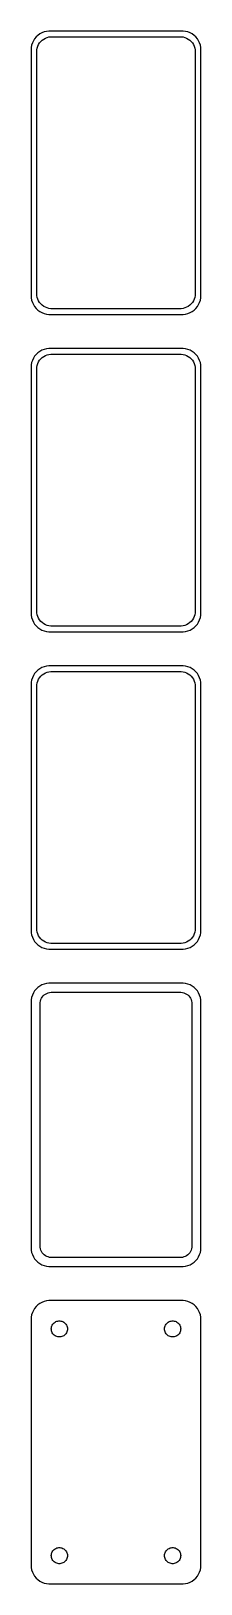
# Model space of a CAD drawing. Header units: metres. Extents: x -22 to 22, y 383 to 793.
import ezdxf

# ---------------------------------------------------------------- set-up
doc = ezdxf.new("R2010")
doc.units = ezdxf.units.M

msp = doc.modelspace()

# ---------------------------------------------------------------- linework, layer by layer
for p, q in [((-19.0451, 793.255), (-19.6289, 793.024)), ((-18.4369, 793.411), (-19.0451, 793.255)), ((-17.8139, 793.49), (-18.4369, 793.411)), ((17.8139, 793.49), (-17.8139, 793.49)), ((18.4369, 793.411), (17.8139, 793.49)), ((19.0451, 793.255), (18.4369, 793.411)), ((19.6289, 793.024), (19.0451, 793.255)), ((-22.4606, 789.127), (-22.5, 788.5)), ((-22.3429, 789.743), (-22.4606, 789.127)), ((-22.1489, 790.341), (-22.3429, 789.743)), ((-21.8815, 790.909), (-22.1489, 790.341)), ((-21.5451, 791.439), (-21.8815, 790.909)), ((-21.1448, 791.923), (-21.5451, 791.439)), ((-20.6871, 792.353), (-21.1448, 791.923)), ((-20.8743, 788.995), (-20.7191, 789.472)), ((-20.7191, 789.472), (-20.5052, 789.927)), ((-20.1791, 792.722), (-20.6871, 792.353)), ((-20.5052, 789.927), (-20.2361, 790.351)), ((-20.2361, 790.351), (-19.9159, 790.738)), ((-19.6289, 793.024), (-20.1791, 792.722)), ((-19.9159, 790.738), (-19.5497, 791.082)), ((-19.5497, 791.082), (-19.1433, 791.377)), ((-19.1433, 791.377), (-18.7031, 791.619)), ((-18.7031, 791.619), (-18.2361, 791.804)), ((-18.2361, 791.804), (-17.7495, 791.929)), ((-17.7495, 791.929), (-17.2512, 791.992)), ((-17.2512, 791.992), (17.2512, 791.992)), ((17.2512, 791.992), (17.7495, 791.929)), ((17.7495, 791.929), (18.2361, 791.804)), ((18.2361, 791.804), (18.7031, 791.619)), ((18.7031, 791.619), (19.1433, 791.377)), ((19.1433, 791.377), (19.5497, 791.082)), ((19.5497, 791.082), (19.9159, 790.738)), ((20.1791, 792.722), (19.6289, 793.024)), ((19.9159, 790.738), (20.2361, 790.351)), ((20.6871, 792.353), (20.1791, 792.722)), ((20.2361, 790.351), (20.5052, 789.927)), ((20.5052, 789.927), (20.7191, 789.472)), ((21.1448, 791.923), (20.6871, 792.353)), ((20.7191, 789.472), (20.8743, 788.995)), ((21.5451, 791.439), (21.1448, 791.923)), ((21.8815, 790.909), (21.5451, 791.439)), ((22.1489, 790.341), (21.8815, 790.909)), ((22.3429, 789.743), (22.1489, 790.341)), ((22.4606, 789.127), (22.3429, 789.743)), ((22.5, 788.5), (22.4606, 789.127)), ((-22.5, 788.5), (-22.5, 723.5)), ((-21, 788), (-20.9684, 788.501)), ((-21, 724), (-21, 788)), ((-20.9684, 788.501), (-20.8743, 788.995)), ((20.8743, 788.995), (20.9684, 788.501)), ((20.9684, 788.501), (21, 788)), ((21, 788), (21, 724)), ((22.5, 723.5), (22.5, 788.5)), ((-22.5, 723.5), (-22.4606, 722.873)), ((-20.9684, 723.499), (-21, 724)), ((-20.8743, 723.005), (-20.9684, 723.499)), ((20.9684, 723.499), (20.8743, 723.005)), ((21, 724), (20.9684, 723.499)), ((22.4606, 722.873), (22.5, 723.5)), ((-22.4606, 722.873), (-22.3429, 722.257)), ((-22.3429, 722.257), (-22.1489, 721.659)), ((-22.1489, 721.659), (-21.8815, 721.091)), ((-21.8815, 721.091), (-21.5451, 720.561)), ((-21.5451, 720.561), (-21.1448, 720.077)), ((-21.1448, 720.077), (-20.6871, 719.647)), ((-20.7191, 722.528), (-20.8743, 723.005)), ((-20.5052, 722.073), (-20.7191, 722.528)), ((-20.6871, 719.647), (-20.1791, 719.278)), ((-20.2361, 721.649), (-20.5052, 722.073)), ((-19.9159, 721.262), (-20.2361, 721.649)), ((-20.1791, 719.278), (-19.6289, 718.976)), ((-19.5497, 720.918), (-19.9159, 721.262)), ((-19.1433, 720.623), (-19.5497, 720.918)), ((-18.7031, 720.381), (-19.1433, 720.623)), ((-18.2361, 720.196), (-18.7031, 720.381)), ((-17.7495, 720.071), (-18.2361, 720.196)), ((-17.2512, 720.008), (-17.7495, 720.071)), ((17.2512, 720.008), (-17.2512, 720.008)), ((17.7495, 720.071), (17.2512, 720.008)), ((18.2361, 720.196), (17.7495, 720.071)), ((18.7031, 720.381), (18.2361, 720.196)), ((19.1433, 720.623), (18.7031, 720.381)), ((19.5497, 720.918), (19.1433, 720.623)), ((19.9159, 721.262), (19.5497, 720.918)), ((19.6289, 718.976), (20.1791, 719.278)), ((20.2361, 721.649), (19.9159, 721.262)), ((20.1791, 719.278), (20.6871, 719.647)), ((20.5052, 722.073), (20.2361, 721.649)), ((20.7191, 722.528), (20.5052, 722.073)), ((20.6871, 719.647), (21.1448, 720.077)), ((20.8743, 723.005), (20.7191, 722.528)), ((21.1448, 720.077), (21.5451, 720.561)), ((21.5451, 720.561), (21.8815, 721.091)), ((21.8815, 721.091), (22.1489, 721.659)), ((22.1489, 721.659), (22.3429, 722.257)), ((22.3429, 722.257), (22.4606, 722.873)), ((-19.6289, 718.976), (-19.0451, 718.745)), ((-19.0451, 718.745), (-18.4369, 718.589)), ((-18.4369, 718.589), (-17.8139, 718.51)), ((-17.8139, 718.51), (17.8139, 718.51)), ((17.8139, 718.51), (18.4369, 718.589)), ((18.4369, 718.589), (19.0451, 718.745)), ((19.0451, 718.745), (19.6289, 718.976)), ((-21.8815, 706.909), (-22.1489, 706.341)), ((-21.5451, 707.439), (-21.8815, 706.909)), ((-21.1448, 707.923), (-21.5451, 707.439)), ((-20.6871, 708.353), (-21.1448, 707.923)), ((-20.1791, 708.722), (-20.6871, 708.353)), ((-19.6289, 709.024), (-20.1791, 708.722)), ((-19.9159, 706.738), (-19.5497, 707.082)), ((-19.0451, 709.255), (-19.6289, 709.024)), ((-19.5497, 707.082), (-19.1433, 707.377)), ((-19.1433, 707.377), (-18.7031, 707.619)), ((-18.4369, 709.411), (-19.0451, 709.255)), ((-18.7031, 707.619), (-18.2361, 707.804)), ((-17.8139, 709.49), (-18.4369, 709.411)), ((-18.2361, 707.804), (-17.7495, 707.929)), ((17.8139, 709.49), (-17.8139, 709.49)), ((-17.7495, 707.929), (-17.2512, 707.992)), ((-17.2512, 707.992), (17.2512, 707.992)), ((17.2512, 707.992), (17.7495, 707.929)), ((17.7495, 707.929), (18.2361, 707.804)), ((18.4369, 709.411), (17.8139, 709.49)), ((18.2361, 707.804), (18.7031, 707.619)), ((19.0451, 709.255), (18.4369, 709.411)), ((18.7031, 707.619), (19.1433, 707.377)), ((19.6289, 709.024), (19.0451, 709.255)), ((19.1433, 707.377), (19.5497, 707.082)), ((19.5497, 707.082), (19.9159, 706.738)), ((20.1791, 708.722), (19.6289, 709.024)), ((20.6871, 708.353), (20.1791, 708.722)), ((21.1448, 707.923), (20.6871, 708.353)), ((21.5451, 707.439), (21.1448, 707.923)), ((21.8815, 706.909), (21.5451, 707.439)), ((22.1489, 706.341), (21.8815, 706.909)), ((-22.4606, 705.127), (-22.5, 704.5)), ((-22.5, 704.5), (-22.5, 639.5)), ((-22.3429, 705.743), (-22.4606, 705.127)), ((-22.1489, 706.341), (-22.3429, 705.743)), ((-21, 704), (-20.9684, 704.501)), ((-21, 640), (-21, 704)), ((-20.9684, 704.501), (-20.8743, 704.995)), ((-20.8743, 704.995), (-20.7191, 705.472)), ((-20.7191, 705.472), (-20.5052, 705.927)), ((-20.5052, 705.927), (-20.2361, 706.351)), ((-20.2361, 706.351), (-19.9159, 706.738)), ((19.9159, 706.738), (20.2361, 706.351)), ((20.2361, 706.351), (20.5052, 705.927)), ((20.5052, 705.927), (20.7191, 705.472)), ((20.7191, 705.472), (20.8743, 704.995)), ((20.8743, 704.995), (20.9684, 704.501)), ((20.9684, 704.501), (21, 704)), ((21, 704), (21, 640)), ((22.3429, 705.743), (22.1489, 706.341)), ((22.4606, 705.127), (22.3429, 705.743)), ((22.5, 704.5), (22.4606, 705.127)), ((22.5, 639.5), (22.5, 704.5)), ((-22.5, 639.5), (-22.4606, 638.873)), ((-22.4606, 638.873), (-22.3429, 638.257)), ((-22.3429, 638.257), (-22.1489, 637.659)), ((-22.1489, 637.659), (-21.8815, 637.091)), ((-21.8815, 637.091), (-21.5451, 636.561)), ((-20.9684, 639.499), (-21, 640)), ((-20.8743, 639.005), (-20.9684, 639.499)), ((-20.7191, 638.528), (-20.8743, 639.005)), ((-20.5052, 638.073), (-20.7191, 638.528)), ((-20.2361, 637.649), (-20.5052, 638.073)), ((-19.9159, 637.262), (-20.2361, 637.649)), ((-19.5497, 636.918), (-19.9159, 637.262)), ((19.9159, 637.262), (19.5497, 636.918)), ((20.2361, 637.649), (19.9159, 637.262)), ((20.5052, 638.073), (20.2361, 637.649)), ((20.7191, 638.528), (20.5052, 638.073)), ((20.8743, 639.005), (20.7191, 638.528)), ((20.9684, 639.499), (20.8743, 639.005)), ((21, 640), (20.9684, 639.499)), ((21.5451, 636.561), (21.8815, 637.091)), ((21.8815, 637.091), (22.1489, 637.659)), ((22.1489, 637.659), (22.3429, 638.257)), ((22.3429, 638.257), (22.4606, 638.873)), ((22.4606, 638.873), (22.5, 639.5)), ((-21.5451, 636.561), (-21.1448, 636.077)), ((-21.1448, 636.077), (-20.6871, 635.647)), ((-20.6871, 635.647), (-20.1791, 635.278)), ((-20.1791, 635.278), (-19.6289, 634.976)), ((-19.6289, 634.976), (-19.0451, 634.745)), ((-19.1433, 636.623), (-19.5497, 636.918)), ((-18.7031, 636.381), (-19.1433, 636.623)), ((-19.0451, 634.745), (-18.4369, 634.589)), ((-18.2361, 636.196), (-18.7031, 636.381)), ((-18.4369, 634.589), (-17.8139, 634.51)), ((-17.7495, 636.071), (-18.2361, 636.196)), ((-17.8139, 634.51), (17.8139, 634.51)), ((-17.2512, 636.008), (-17.7495, 636.071)), ((17.2512, 636.008), (-17.2512, 636.008)), ((17.7495, 636.071), (17.2512, 636.008)), ((18.2361, 636.196), (17.7495, 636.071)), ((17.8139, 634.51), (18.4369, 634.589)), ((18.7031, 636.381), (18.2361, 636.196)), ((18.4369, 634.589), (19.0451, 634.745)), ((19.1433, 636.623), (18.7031, 636.381)), ((19.0451, 634.745), (19.6289, 634.976)), ((19.5497, 636.918), (19.1433, 636.623)), ((19.6289, 634.976), (20.1791, 635.278)), ((20.1791, 635.278), (20.6871, 635.647)), ((20.6871, 635.647), (21.1448, 636.077)), ((21.1448, 636.077), (21.5451, 636.561)), ((-20.1791, 624.722), (-20.6871, 624.353)), ((-19.6289, 625.024), (-20.1791, 624.722)), ((-19.0451, 625.255), (-19.6289, 625.024)), ((-18.4369, 625.411), (-19.0451, 625.255)), ((-17.8139, 625.49), (-18.4369, 625.411)), ((17.8139, 625.49), (-17.8139, 625.49)), ((18.4369, 625.411), (17.8139, 625.49)), ((19.0451, 625.255), (18.4369, 625.411)), ((19.6289, 625.024), (19.0451, 625.255)), ((20.1791, 624.722), (19.6289, 625.024)), ((20.6871, 624.353), (20.1791, 624.722)), ((-22.4606, 621.127), (-22.5, 620.5)), ((-22.3429, 621.743), (-22.4606, 621.127)), ((-22.1489, 622.341), (-22.3429, 621.743)), ((-21.8815, 622.909), (-22.1489, 622.341)), ((-21.5451, 623.439), (-21.8815, 622.909)), ((-21.1448, 623.923), (-21.5451, 623.439)), ((-20.6871, 624.353), (-21.1448, 623.923)), ((-20.9684, 620.501), (-20.8743, 620.995)), ((-20.8743, 620.995), (-20.7191, 621.472)), ((-20.7191, 621.472), (-20.5052, 621.927)), ((-20.5052, 621.927), (-20.2361, 622.351)), ((-20.2361, 622.351), (-19.9159, 622.738)), ((-19.9159, 622.738), (-19.5497, 623.082)), ((-19.5497, 623.082), (-19.1433, 623.377)), ((-19.1433, 623.377), (-18.7031, 623.619)), ((-18.7031, 623.619), (-18.2361, 623.804)), ((-18.2361, 623.804), (-17.7495, 623.929)), ((-17.7495, 623.929), (-17.2512, 623.992)), ((-17.2512, 623.992), (17.2512, 623.992)), ((17.2512, 623.992), (17.7495, 623.929)), ((17.7495, 623.929), (18.2361, 623.804)), ((18.2361, 623.804), (18.7031, 623.619)), ((18.7031, 623.619), (19.1433, 623.377)), ((19.1433, 623.377), (19.5497, 623.082)), ((19.5497, 623.082), (19.9159, 622.738)), ((19.9159, 622.738), (20.2361, 622.351)), ((20.2361, 622.351), (20.5052, 621.927)), ((20.5052, 621.927), (20.7191, 621.472)), ((21.1448, 623.923), (20.6871, 624.353)), ((20.7191, 621.472), (20.8743, 620.995)), ((20.8743, 620.995), (20.9684, 620.501)), ((21.5451, 623.439), (21.1448, 623.923)), ((21.8815, 622.909), (21.5451, 623.439)), ((22.1489, 622.341), (21.8815, 622.909)), ((22.3429, 621.743), (22.1489, 622.341)), ((22.4606, 621.127), (22.3429, 621.743)), ((22.5, 620.5), (22.4606, 621.127)), ((-22.5, 620.5), (-22.5, 555.5)), ((-21, 620), (-20.9684, 620.501)), ((-21, 556), (-21, 620)), ((20.9684, 620.501), (21, 620)), ((21, 620), (21, 556)), ((22.5, 555.5), (22.5, 620.5)), ((-22.5, 555.5), (-22.4606, 554.873)), ((-22.4606, 554.873), (-22.3429, 554.257)), ((-20.9684, 555.499), (-21, 556)), ((-20.8743, 555.005), (-20.9684, 555.499)), ((-20.7191, 554.528), (-20.8743, 555.005)), ((20.8743, 555.005), (20.7191, 554.528)), ((20.9684, 555.499), (20.8743, 555.005)), ((21, 556), (20.9684, 555.499)), ((22.3429, 554.257), (22.4606, 554.873)), ((22.4606, 554.873), (22.5, 555.5)), ((-22.3429, 554.257), (-22.1489, 553.659)), ((-22.1489, 553.659), (-21.8815, 553.091)), ((-21.8815, 553.091), (-21.5451, 552.561)), ((-21.5451, 552.561), (-21.1448, 552.077)), ((-21.1448, 552.077), (-20.6871, 551.647)), ((-20.5052, 554.073), (-20.7191, 554.528)), ((-20.6871, 551.647), (-20.1791, 551.278)), ((-20.2361, 553.649), (-20.5052, 554.073)), ((-19.9159, 553.262), (-20.2361, 553.649)), ((-20.1791, 551.278), (-19.6289, 550.976)), ((-19.5497, 552.918), (-19.9159, 553.262)), ((-19.6289, 550.976), (-19.0451, 550.745)), ((-19.1433, 552.623), (-19.5497, 552.918)), ((-18.7031, 552.381), (-19.1433, 552.623)), ((-19.0451, 550.745), (-18.4369, 550.589)), ((-18.2361, 552.196), (-18.7031, 552.381)), ((-17.7495, 552.071), (-18.2361, 552.196)), ((-17.2512, 552.008), (-17.7495, 552.071)), ((17.2512, 552.008), (-17.2512, 552.008)), ((17.7495, 552.071), (17.2512, 552.008)), ((18.2361, 552.196), (17.7495, 552.071)), ((18.7031, 552.381), (18.2361, 552.196)), ((18.4369, 550.589), (19.0451, 550.745)), ((19.1433, 552.623), (18.7031, 552.381)), ((19.0451, 550.745), (19.6289, 550.976)), ((19.5497, 552.918), (19.1433, 552.623)), ((19.9159, 553.262), (19.5497, 552.918)), ((19.6289, 550.976), (20.1791, 551.278)), ((20.2361, 553.649), (19.9159, 553.262)), ((20.1791, 551.278), (20.6871, 551.647)), ((20.5052, 554.073), (20.2361, 553.649)), ((20.7191, 554.528), (20.5052, 554.073)), ((20.6871, 551.647), (21.1448, 552.077)), ((21.1448, 552.077), (21.5451, 552.561)), ((21.5451, 552.561), (21.8815, 553.091)), ((21.8815, 553.091), (22.1489, 553.659)), ((22.1489, 553.659), (22.3429, 554.257)), ((-18.4369, 550.589), (-17.8139, 550.51)), ((-17.8139, 550.51), (17.8139, 550.51)), ((17.8139, 550.51), (18.4369, 550.589)), ((-21.8815, 538.909), (-22.1489, 538.341)), ((-21.5451, 539.439), (-21.8815, 538.909)), ((-21.1448, 539.923), (-21.5451, 539.439)), ((-20.6871, 540.353), (-21.1448, 539.923)), ((-20.1791, 540.722), (-20.6871, 540.353)), ((-19.6289, 541.024), (-20.1791, 540.722)), ((-19.0451, 541.255), (-19.6289, 541.024)), ((-19.2692, 538.131), (-18.9842, 538.399)), ((-18.4369, 541.411), (-19.0451, 541.255)), ((-18.9842, 538.399), (-18.668, 538.628)), ((-18.668, 538.628), (-18.3254, 538.817)), ((-17.8139, 541.49), (-18.4369, 541.411)), ((-18.3254, 538.817), (-17.9619, 538.961)), ((-17.9619, 538.961), (-17.5833, 539.058)), ((17.8139, 541.49), (-17.8139, 541.49)), ((-17.5833, 539.058), (-17.1954, 539.107)), ((-17.1954, 539.107), (17.1954, 539.107)), ((17.1954, 539.107), (17.5833, 539.058)), ((17.5833, 539.058), (17.9619, 538.961)), ((18.4369, 541.411), (17.8139, 541.49)), ((17.9619, 538.961), (18.3254, 538.817)), ((18.3254, 538.817), (18.668, 538.628)), ((19.0451, 541.255), (18.4369, 541.411)), ((18.668, 538.628), (18.9842, 538.399)), ((18.9842, 538.399), (19.2692, 538.131)), ((19.6289, 541.024), (19.0451, 541.255)), ((20.1791, 540.722), (19.6289, 541.024)), ((20.6871, 540.353), (20.1791, 540.722)), ((21.1448, 539.923), (20.6871, 540.353)), ((21.5451, 539.439), (21.1448, 539.923)), ((21.8815, 538.909), (21.5451, 539.439)), ((22.1489, 538.341), (21.8815, 538.909)), ((-22.4606, 537.127), (-22.5, 536.5)), ((-22.5, 536.5), (-22.5, 471.5)), ((-22.3429, 537.743), (-22.4606, 537.127)), ((-22.1489, 538.341), (-22.3429, 537.743)), ((-20.1129, 536), (-20.0884, 536.39)), ((-20.1129, 472), (-20.1129, 536)), ((-20.0884, 536.39), (-20.0151, 536.774)), ((-20.0151, 536.774), (-19.8943, 537.146)), ((-19.8943, 537.146), (-19.7279, 537.5)), ((-19.7279, 537.5), (-19.5184, 537.83)), ((-19.5184, 537.83), (-19.2692, 538.131)), ((19.2692, 538.131), (19.5184, 537.83)), ((19.5184, 537.83), (19.7279, 537.5)), ((19.7279, 537.5), (19.8943, 537.146)), ((19.8943, 537.146), (20.0151, 536.774)), ((20.0151, 536.774), (20.0884, 536.39)), ((20.0884, 536.39), (20.1129, 536)), ((20.1129, 536), (20.1129, 472)), ((22.3429, 537.743), (22.1489, 538.341)), ((22.4606, 537.127), (22.3429, 537.743)), ((22.5, 536.5), (22.4606, 537.127)), ((22.5, 471.5), (22.5, 536.5)), ((-22.5, 471.5), (-22.4606, 470.873)), ((-22.4606, 470.873), (-22.3429, 470.257)), ((-22.3429, 470.257), (-22.1489, 469.659)), ((-22.1489, 469.659), (-21.8815, 469.091)), ((-21.8815, 469.091), (-21.5451, 468.561)), ((-21.5451, 468.561), (-21.1448, 468.077)), ((-20.0884, 471.61), (-20.1129, 472)), ((-20.0151, 471.226), (-20.0884, 471.61)), ((-19.8943, 470.854), (-20.0151, 471.226)), ((-19.7279, 470.5), (-19.8943, 470.854)), ((-19.5184, 470.17), (-19.7279, 470.5)), ((-19.2692, 469.869), (-19.5184, 470.17)), ((-18.9842, 469.601), (-19.2692, 469.869)), ((-18.668, 469.372), (-18.9842, 469.601)), ((-18.3254, 469.183), (-18.668, 469.372)), ((-17.9619, 469.039), (-18.3254, 469.183)), ((-17.5833, 468.942), (-17.9619, 469.039)), ((-17.1954, 468.893), (-17.5833, 468.942)), ((17.1954, 468.893), (-17.1954, 468.893)), ((17.5833, 468.942), (17.1954, 468.893)), ((17.9619, 469.039), (17.5833, 468.942)), ((18.3254, 469.183), (17.9619, 469.039)), ((18.668, 469.372), (18.3254, 469.183)), ((18.9842, 469.601), (18.668, 469.372)), ((19.2692, 469.869), (18.9842, 469.601)), ((19.5184, 470.17), (19.2692, 469.869)), ((19.7279, 470.5), (19.5184, 470.17)), ((19.8943, 470.854), (19.7279, 470.5)), ((20.0151, 471.226), (19.8943, 470.854)), ((20.0884, 471.61), (20.0151, 471.226)), ((20.1129, 472), (20.0884, 471.61)), ((21.1448, 468.077), (21.5451, 468.561)), ((21.5451, 468.561), (21.8815, 469.091)), ((21.8815, 469.091), (22.1489, 469.659)), ((22.1489, 469.659), (22.3429, 470.257)), ((22.3429, 470.257), (22.4606, 470.873)), ((22.4606, 470.873), (22.5, 471.5)), ((-21.1448, 468.077), (-20.6871, 467.647)), ((-20.6871, 467.647), (-20.1791, 467.278)), ((-20.1791, 467.278), (-19.6289, 466.976)), ((-19.6289, 466.976), (-19.0451, 466.745)), ((-19.0451, 466.745), (-18.4369, 466.589)), ((-18.4369, 466.589), (-17.8139, 466.51)), ((-17.8139, 466.51), (17.8139, 466.51)), ((17.8139, 466.51), (18.4369, 466.589)), ((18.4369, 466.589), (19.0451, 466.745)), ((19.0451, 466.745), (19.6289, 466.976)), ((19.6289, 466.976), (20.1791, 467.278)), ((20.1791, 467.278), (20.6871, 467.647)), ((20.6871, 467.647), (21.1448, 468.077)), ((-20.6871, 456.353), (-21.1448, 455.923)), ((-20.1791, 456.722), (-20.6871, 456.353)), ((-19.6289, 457.024), (-20.1791, 456.722)), ((-19.0451, 457.255), (-19.6289, 457.024)), ((-18.4369, 457.411), (-19.0451, 457.255)), ((-17.8139, 457.49), (-18.4369, 457.411)), ((17.8139, 457.49), (-17.8139, 457.49)), ((18.4369, 457.411), (17.8139, 457.49)), ((19.0451, 457.255), (18.4369, 457.411)), ((19.6289, 457.024), (19.0451, 457.255)), ((20.1791, 456.722), (19.6289, 457.024)), ((20.6871, 456.353), (20.1791, 456.722)), ((21.1448, 455.923), (20.6871, 456.353)), ((-22.4606, 453.127), (-22.5, 452.5)), ((-22.5, 452.5), (-22.5, 387.5)), ((-22.3429, 453.743), (-22.4606, 453.127)), ((-22.1489, 454.341), (-22.3429, 453.743)), ((-21.8815, 454.909), (-22.1489, 454.341)), ((-21.5451, 455.439), (-21.8815, 454.909)), ((-21.1448, 455.923), (-21.5451, 455.439)), ((-15.6598, 452.031), (-15.4001, 452.097)), ((-15.4001, 452.097), (-15.1341, 452.131)), ((-15.1341, 452.131), (-14.8659, 452.131)), ((-14.8659, 452.131), (-14.5999, 452.097)), ((-14.5999, 452.097), (-14.3401, 452.031)), ((14.3401, 452.031), (14.5999, 452.097)), ((14.5999, 452.097), (14.8659, 452.131)), ((14.8659, 452.131), (15.1341, 452.131)), ((15.1341, 452.131), (15.4001, 452.097)), ((15.4001, 452.097), (15.6598, 452.031)), ((21.5451, 455.439), (21.1448, 455.923)), ((21.8815, 454.909), (21.5451, 455.439)), ((22.1489, 454.341), (21.8815, 454.909)), ((22.3429, 453.743), (22.1489, 454.341)), ((22.4606, 453.127), (22.3429, 453.743)), ((22.5, 452.5), (22.4606, 453.127)), ((22.5, 387.5), (22.5, 452.5)), ((-17.1353, 450), (-17.1185, 450.268)), ((-17.1185, 449.732), (-17.1353, 450)), ((-17.1185, 450.268), (-17.0682, 450.531)), ((-17.0682, 449.469), (-17.1185, 449.732)), ((-17.0682, 450.531), (-16.9853, 450.786)), ((-16.9853, 449.214), (-17.0682, 449.469)), ((-16.9853, 450.786), (-16.8712, 451.029)), ((-16.8712, 448.971), (-16.9853, 449.214)), ((-16.8712, 451.029), (-16.7275, 451.255)), ((-16.7275, 448.745), (-16.8712, 448.971)), ((-16.7275, 451.255), (-16.5565, 451.462)), ((-16.5565, 448.538), (-16.7275, 448.745)), ((-16.5565, 451.462), (-16.3611, 451.645)), ((-16.3611, 448.355), (-16.5565, 448.538)), ((-16.3611, 451.645), (-16.1441, 451.803)), ((-16.1441, 448.197), (-16.3611, 448.355)), ((-16.1441, 451.803), (-15.9091, 451.932)), ((-15.9091, 448.068), (-16.1441, 448.197)), ((-15.9091, 451.932), (-15.6598, 452.031)), ((-15.6598, 447.969), (-15.9091, 448.068)), ((-15.4001, 447.903), (-15.6598, 447.969)), ((-14.3401, 447.969), (-14.5999, 447.903)), ((-14.3401, 452.031), (-14.0908, 451.932)), ((-14.0908, 448.068), (-14.3401, 447.969)), ((-14.0908, 451.932), (-13.8559, 451.803)), ((-13.8559, 448.197), (-14.0908, 448.068)), ((-13.8559, 451.803), (-13.6389, 451.645)), ((-13.6389, 448.355), (-13.8559, 448.197)), ((-13.6389, 451.645), (-13.4434, 451.462)), ((-13.4434, 448.538), (-13.6389, 448.355)), ((-13.4434, 451.462), (-13.2725, 451.255)), ((-13.2725, 448.745), (-13.4434, 448.538)), ((-13.2725, 451.255), (-13.1288, 451.029)), ((-13.1288, 448.971), (-13.2725, 448.745)), ((-13.1288, 451.029), (-13.0146, 450.786)), ((-13.0146, 449.214), (-13.1288, 448.971)), ((-13.0146, 450.786), (-12.9318, 450.531)), ((-12.9318, 449.469), (-13.0146, 449.214)), ((-12.9318, 450.531), (-12.8815, 450.268)), ((-12.8815, 449.732), (-12.9318, 449.469)), ((-12.8815, 450.268), (-12.8647, 450)), ((-12.8647, 450), (-12.8815, 449.732)), ((12.8647, 450), (12.8815, 450.268)), ((12.8815, 449.732), (12.8647, 450)), ((12.8815, 450.268), (12.9318, 450.531)), ((12.9318, 449.469), (12.8815, 449.732)), ((12.9318, 450.531), (13.0146, 450.786)), ((13.0146, 449.214), (12.9318, 449.469)), ((13.0146, 450.786), (13.1288, 451.029)), ((13.1288, 448.971), (13.0146, 449.214)), ((13.1288, 451.029), (13.2725, 451.255)), ((13.2725, 448.745), (13.1288, 448.971)), ((13.2725, 451.255), (13.4434, 451.462)), ((13.4434, 448.538), (13.2725, 448.745)), ((13.4434, 451.462), (13.6389, 451.645)), ((13.6389, 448.355), (13.4434, 448.538)), ((13.6389, 451.645), (13.8559, 451.803)), ((13.8559, 448.197), (13.6389, 448.355)), ((13.8559, 451.803), (14.0908, 451.932)), ((14.0908, 448.068), (13.8559, 448.197)), ((14.0908, 451.932), (14.3401, 452.031)), ((14.3401, 447.969), (14.0908, 448.068)), ((14.5999, 447.903), (14.3401, 447.969)), ((15.6598, 447.969), (15.4001, 447.903)), ((15.6598, 452.031), (15.9091, 451.932)), ((15.9091, 448.068), (15.6598, 447.969)), ((15.9091, 451.932), (16.1441, 451.803)), ((16.1441, 448.197), (15.9091, 448.068)), ((16.1441, 451.803), (16.3611, 451.645)), ((16.3611, 448.355), (16.1441, 448.197)), ((16.3611, 451.645), (16.5565, 451.462)), ((16.5565, 448.538), (16.3611, 448.355)), ((16.5565, 451.462), (16.7275, 451.255)), ((16.7275, 448.745), (16.5565, 448.538)), ((16.7275, 451.255), (16.8712, 451.029)), ((16.8712, 448.971), (16.7275, 448.745)), ((16.8712, 451.029), (16.9853, 450.786)), ((16.9853, 449.214), (16.8712, 448.971)), ((16.9853, 450.786), (17.0682, 450.531)), ((17.0682, 449.469), (16.9853, 449.214)), ((17.0682, 450.531), (17.1185, 450.268)), ((17.1185, 449.732), (17.0682, 449.469)), ((17.1185, 450.268), (17.1353, 450)), ((17.1353, 450), (17.1185, 449.732)), ((-15.1341, 447.869), (-15.4001, 447.903)), ((-14.8659, 447.869), (-15.1341, 447.869)), ((-14.5999, 447.903), (-14.8659, 447.869)), ((14.8659, 447.869), (14.5999, 447.903)), ((15.1341, 447.869), (14.8659, 447.869)), ((15.4001, 447.903), (15.1341, 447.869)), ((-17.1185, 390.268), (-17.0682, 390.531)), ((-17.0682, 390.531), (-16.9853, 390.786)), ((-16.9853, 390.786), (-16.8712, 391.029)), ((-16.8712, 391.029), (-16.7275, 391.255)), ((-16.7275, 391.255), (-16.5565, 391.462)), ((-16.5565, 391.462), (-16.3611, 391.645)), ((-16.3611, 391.645), (-16.1441, 391.803)), ((-16.1441, 391.803), (-15.9091, 391.932)), ((-15.9091, 391.932), (-15.6598, 392.031)), ((-15.6598, 392.031), (-15.4001, 392.097)), ((-15.4001, 392.097), (-15.1341, 392.131)), ((-15.1341, 392.131), (-14.8659, 392.131)), ((-14.8659, 392.131), (-14.5999, 392.097)), ((-14.5999, 392.097), (-14.3401, 392.031)), ((-14.3401, 392.031), (-14.0908, 391.932)), ((-14.0908, 391.932), (-13.8559, 391.803)), ((-13.8559, 391.803), (-13.6389, 391.645)), ((-13.6389, 391.645), (-13.4434, 391.462)), ((-13.4434, 391.462), (-13.2725, 391.255)), ((-13.2725, 391.255), (-13.1288, 391.029)), ((-13.1288, 391.029), (-13.0146, 390.786)), ((-13.0146, 390.786), (-12.9318, 390.531)), ((-12.9318, 390.531), (-12.8815, 390.268)), ((12.8815, 390.268), (12.9318, 390.531)), ((12.9318, 390.531), (13.0146, 390.786)), ((13.0146, 390.786), (13.1288, 391.029)), ((13.1288, 391.029), (13.2725, 391.255)), ((13.2725, 391.255), (13.4434, 391.462)), ((13.4434, 391.462), (13.6389, 391.645)), ((13.6389, 391.645), (13.8559, 391.803)), ((13.8559, 391.803), (14.0908, 391.932)), ((14.0908, 391.932), (14.3401, 392.031)), ((14.3401, 392.031), (14.5999, 392.097)), ((14.5999, 392.097), (14.8659, 392.131)), ((14.8659, 392.131), (15.1341, 392.131)), ((15.1341, 392.131), (15.4001, 392.097)), ((15.4001, 392.097), (15.6598, 392.031)), ((15.6598, 392.031), (15.9091, 391.932)), ((15.9091, 391.932), (16.1441, 391.803)), ((16.1441, 391.803), (16.3611, 391.645)), ((16.3611, 391.645), (16.5565, 391.462)), ((16.5565, 391.462), (16.7275, 391.255)), ((16.7275, 391.255), (16.8712, 391.029)), ((16.8712, 391.029), (16.9853, 390.786)), ((16.9853, 390.786), (17.0682, 390.531)), ((17.0682, 390.531), (17.1185, 390.268)), ((-22.5, 387.5), (-22.4606, 386.873)), ((-22.4606, 386.873), (-22.3429, 386.257)), ((-17.1353, 390), (-17.1185, 390.268)), ((-17.1185, 389.732), (-17.1353, 390)), ((-17.0682, 389.469), (-17.1185, 389.732)), ((-16.9853, 389.214), (-17.0682, 389.469)), ((-16.8712, 388.971), (-16.9853, 389.214)), ((-16.7275, 388.745), (-16.8712, 388.971)), ((-16.5565, 388.538), (-16.7275, 388.745)), ((-16.3611, 388.355), (-16.5565, 388.538)), ((-16.1441, 388.197), (-16.3611, 388.355)), ((-15.9091, 388.068), (-16.1441, 388.197)), ((-15.6598, 387.969), (-15.9091, 388.068)), ((-15.4001, 387.903), (-15.6598, 387.969)), ((-15.1341, 387.869), (-15.4001, 387.903)), ((-14.8659, 387.869), (-15.1341, 387.869)), ((-14.5999, 387.903), (-14.8659, 387.869)), ((-14.3401, 387.969), (-14.5999, 387.903)), ((-14.0908, 388.068), (-14.3401, 387.969)), ((-13.8559, 388.197), (-14.0908, 388.068)), ((-13.6389, 388.355), (-13.8559, 388.197)), ((-13.4434, 388.538), (-13.6389, 388.355)), ((-13.2725, 388.745), (-13.4434, 388.538)), ((-13.1288, 388.971), (-13.2725, 388.745)), ((-13.0146, 389.214), (-13.1288, 388.971)), ((-12.9318, 389.469), (-13.0146, 389.214)), ((-12.8815, 389.732), (-12.9318, 389.469)), ((-12.8815, 390.268), (-12.8647, 390)), ((-12.8647, 390), (-12.8815, 389.732)), ((12.8647, 390), (12.8815, 390.268)), ((12.8815, 389.732), (12.8647, 390)), ((12.9318, 389.469), (12.8815, 389.732)), ((13.0146, 389.214), (12.9318, 389.469)), ((13.1288, 388.971), (13.0146, 389.214)), ((13.2725, 388.745), (13.1288, 388.971)), ((13.4434, 388.538), (13.2725, 388.745)), ((13.6389, 388.355), (13.4434, 388.538)), ((13.8559, 388.197), (13.6389, 388.355)), ((14.0908, 388.068), (13.8559, 388.197)), ((14.3401, 387.969), (14.0908, 388.068)), ((14.5999, 387.903), (14.3401, 387.969)), ((14.8659, 387.869), (14.5999, 387.903)), ((15.1341, 387.869), (14.8659, 387.869)), ((15.4001, 387.903), (15.1341, 387.869)), ((15.6598, 387.969), (15.4001, 387.903)), ((15.9091, 388.068), (15.6598, 387.969)), ((16.1441, 388.197), (15.9091, 388.068)), ((16.3611, 388.355), (16.1441, 388.197)), ((16.5565, 388.538), (16.3611, 388.355)), ((16.7275, 388.745), (16.5565, 388.538)), ((16.8712, 388.971), (16.7275, 388.745)), ((16.9853, 389.214), (16.8712, 388.971)), ((17.0682, 389.469), (16.9853, 389.214)), ((17.1185, 389.732), (17.0682, 389.469)), ((17.1185, 390.268), (17.1353, 390)), ((17.1353, 390), (17.1185, 389.732)), ((22.3429, 386.257), (22.4606, 386.873)), ((22.4606, 386.873), (22.5, 387.5)), ((-22.3429, 386.257), (-22.1489, 385.659)), ((-22.1489, 385.659), (-21.8815, 385.091)), ((-21.8815, 385.091), (-21.5451, 384.561)), ((-21.5451, 384.561), (-21.1448, 384.077)), ((-21.1448, 384.077), (-20.6871, 383.647)), ((-20.6871, 383.647), (-20.1791, 383.278)), ((-20.1791, 383.278), (-19.6289, 382.976)), ((-19.6289, 382.976), (-19.0451, 382.745)), ((-19.0451, 382.745), (-18.4369, 382.589)), ((-18.4369, 382.589), (-17.8139, 382.51)), ((-17.8139, 382.51), (17.8139, 382.51)), ((17.8139, 382.51), (18.4369, 382.589)), ((18.4369, 382.589), (19.0451, 382.745)), ((19.0451, 382.745), (19.6289, 382.976)), ((19.6289, 382.976), (20.1791, 383.278)), ((20.1791, 383.278), (20.6871, 383.647)), ((20.6871, 383.647), (21.1448, 384.077)), ((21.1448, 384.077), (21.5451, 384.561)), ((21.5451, 384.561), (21.8815, 385.091)), ((21.8815, 385.091), (22.1489, 385.659)), ((22.1489, 385.659), (22.3429, 386.257))]:
    msp.add_line(p, q)

doc.saveas('drawing.dxf')
